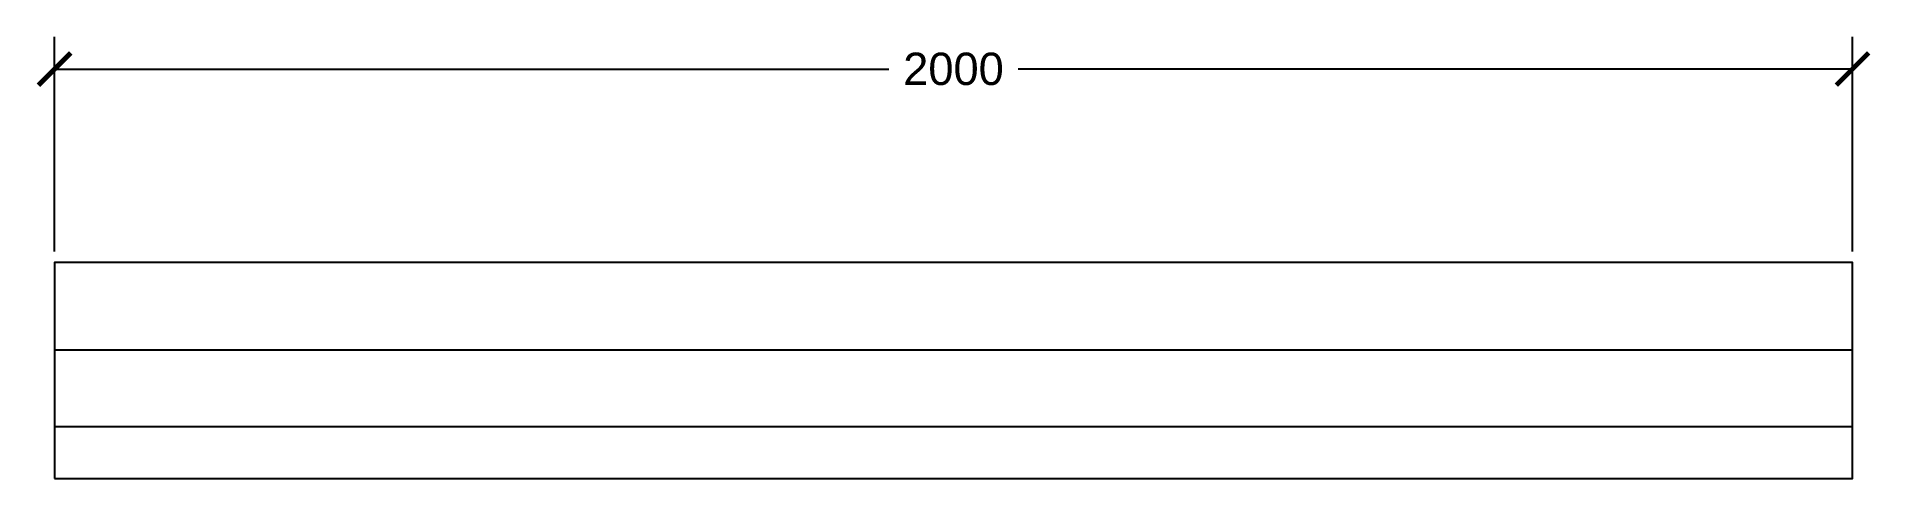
# Model space of a CAD drawing. Header units: inches. Extents: x 1180 to 3220, y 240 to 731.
import ezdxf

# ---------------------------------------------------------------- set-up
doc = ezdxf.new("R2010")
doc.units = ezdxf.units.IN
doc.header["$MEASUREMENT"] = 0
doc.styles.get("Standard").update_dxf_attribs({"font": 'arial.ttf'})
doc.dimstyles.new('思维客', dxfattribs={"dimscale": 200, "dimtxt": 0.18, "dimasz": 0.18, "dimexe": 0.18, "dimexo": 0.0625, "dimgap": 0.09, "dimtad": 0, "dimtih": 1, "dimtoh": 1, "dimdec": 0, "dimzin": 0, "dimdsep": 46, "dimtxsty": 'Standard', "dimblk": 'ARCHTICK', "dimcen": 0.09, "dimadec": 0, "dimazin": 0, "dimtfac": 1, "dimtdec": 0, "dimtofl": 0, "dimtmove": 0, "dimatfit": 3, "dimfxl": 0, "dimtolj": 1, "dimtzin": 0, "dimarcsym": 0})

# ---------------------------------------------------------------- blocks, each defined once
blk = doc.blocks.new('*U11')
for p, q in [((0, 143.1), (2000, 143.1)), ((0, 57.5), (2000, 57.5))]:
    blk.add_line(p, q)
blk.add_lwpolyline([(0, 0), (2000, 0), (2000, 240), (0, 240)], close=True)
blk = doc.blocks.new('_ArchTick')
at = {"color": 0, "linetype": 'ByBlock', "const_width": 0.15}
blk.add_lwpolyline([(-0.5, -0.5), (0.5, 0.5)], dxfattribs=at)
blk = doc.blocks.new('*D12')
at = {"color": 0, "lineweight": -2}
for p, q in [((1200, 492.5), (1200, 731.4)), ((3200, 492.5), (3200, 731.4)), ((1200, 695.4), (2128, 695.4)), ((3200, 695.4), (2272, 695.4))]:
    blk.add_line(p, q, dxfattribs=at)
at = {"layer": 'Defpoints', "color": 0}
for p in [(3200, 695.4), (1200, 480), (3200, 480)]:
    blk.add_point(p, dxfattribs=at)
at = {"color": 0, "lineweight": -2, "xscale": 36, "yscale": 36, "zscale": 36, "rotation": 180}
blk.add_blockref('_ArchTick', (1200, 695.4), dxfattribs=at)
at = {"color": 0, "lineweight": -2, "xscale": 36, "yscale": 36, "zscale": 36}
blk.add_blockref('_ArchTick', (3200, 695.4), dxfattribs=at)
at = {"color": 0, "insert": (2200, 695.4), "char_height": 36, "attachment_point": 5}
blk.add_mtext('\\A1;2000', dxfattribs=at)

msp = doc.modelspace()

# ---------------------------------------------------------------- block references
msp.add_blockref('*U11', (1200, 240))

# ---------------------------------------------------------------- dimensions: what is measured, and where the dimension line sits
dim = msp.add_linear_dim(base=(3200, 695.4), p1=(1200, 480), p2=(3200, 480), dimstyle='思维客')
dim.commit()
dim.dimension.update_dxf_attribs({"geometry": '*D12', "text_midpoint": (2200, 695.4)})

doc.saveas('drawing.dxf')
